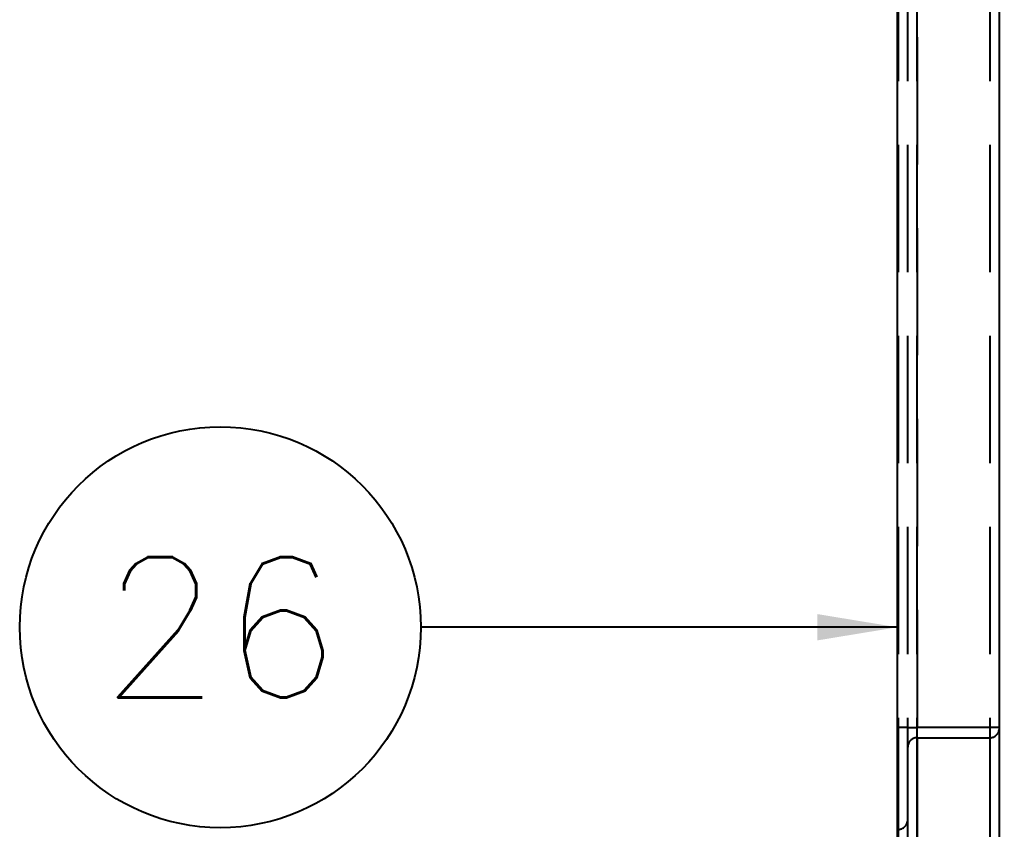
# Model space of a CAD drawing. Header units: metres. Extents: x 0 to 21025, y 0 to 14850.
# Drawn here: x 1855 to 2466, y 12304 to 12809 of the extents above; entities that cross this region are included whole.
import ezdxf
from ezdxf.enums import TextEntityAlignment as Align

# ---------------------------------------------------------------- set-up
doc = ezdxf.new("R2010")
doc.units = ezdxf.units.M
doc.header["$LTSCALE"] = 25
doc.linetypes.add('HIDDEN2', pattern=[4.7625, 3.175, -1.5875])
for name, color, linetype in [('18_COTAS', 7, 'Continuous'), ('GSB', 7, 'Continuous'), ('SDM', 7, 'Continuous'), ('SL4', 4, 'Continuous'), ('ST1', 7, 'HIDDEN2')]:
    doc.layers.add(name, color=color, linetype=linetype)
doc.styles.add('R140', font='simplex.shx', dxfattribs={"height": 3.5})
doc.styles.add('ROMANS', font='ROMANS.SHX')
doc.dimstyles.new('25___1-25', dxfattribs={"dimscale": 25, "dimtxt": 2.5, "dimasz": 2, "dimexe": 1.5, "dimexo": 1, "dimgap": 0.5, "dimtad": 1, "dimzin": 12, "dimtxsty": 'ROMANS', "dimcen": 0, "dimclrd": 256, "dimclre": 256, "dimclrt": 3, "dimazin": 3, "dimtfac": 1, "dimtmove": 0, "dimatfit": 0, "dimfxl": 1, "dimlwd": -1, "dimlwe": -1, "dimarcsym": 0})

# ---------------------------------------------------------------- blocks, each defined once
blk = doc.blocks.new('*D36')
at = {"layer": '18_COTAS', "transparency": 16777216}
for p, q in [((2058.56, 13184.68), (1109.47, 13184.68)), ((1146.97, 11742.68), (1146.97, 13134.68)), ((1756.96, 11692.68), (1109.47, 11692.68))]:
    blk.add_line(p, q, dxfattribs=at)
for points in [[(1138.64, 13134.68), (1155.3, 13134.68), (1146.97, 13184.68)], [(1138.64, 11742.68), (1155.3, 11742.68), (1146.97, 11692.68)]]:
    blk.add_solid(points, dxfattribs=at)
at = {"layer": 'Defpoints', "color": 0, "transparency": 16777216}
for p in [(1146.97, 13184.68), (2083.56, 13184.68), (1781.96, 11692.68)]:
    blk.add_point(p, dxfattribs=at)
at = {"layer": '18_COTAS', "color": 3, "transparency": 16777216, "insert": (1103.22, 12438.68), "char_height": 62.5, "attachment_point": 5, "rotation": 90, "style": 'ROMANS'}
blk.add_mtext('1492', dxfattribs=at)
blk = doc.blocks.new('INDICACAO_EIXO')
at = {"layer": 'GSB', "color": 3}
blk.add_circle((0, 0), 5, dxfattribs=at)

msp = doc.modelspace()

# ---------------------------------------------------------------- linework, layer by layer
at = {"layer": 'SL4'}
for p, q in [((2402.052, 11706.981), (2402.052, 13042.681)), ((2465.552, 11706.981), (2465.552, 13042.681))]:
    msp.add_line(p, q, dxfattribs=at)
at = {"layer": 'ST1'}
for p, q in [((2414.252, 11699.031), (2414.252, 13036.331)), ((2414.252, 13036.331), (2414.252, 12367.681)), ((2459.702, 11699.031), (2459.702, 13036.331)), ((2408.402, 11699.031), (2408.402, 13030.481)), ((2402.552, 11699.031), (2402.552, 12979.181)), ((2408.402, 12367.681), (2402.052, 12367.681)), ((2408.402, 12355.481), (2408.402, 12367.681)), ((2408.402, 12367.681), (2414.252, 12367.681)), ((2414.252, 12361.331), (2414.252, 12367.681)), ((2465.552, 12367.681), (2414.252, 12367.681)), ((2414.252, 12361.331), (2459.702, 12361.331)), ((2414.252, 12361.331), (2414.252, 11699.031))]:
    msp.add_line(p, q, dxfattribs=at)
for centre, start, end in [((2459.702, 12367.181), 270, 0), ((2414.252, 12355.481), 90, 180), ((2402.552, 12310.031), 270, 0)]:
    msp.add_arc(centre, 5.85, start, end, dxfattribs=at)

# ---------------------------------------------------------------- block references
at = {"layer": 'GSB'}
ref = msp.add_blockref('INDICACAO_EIXO', (1979.887, 12430.224), dxfattribs=dict(at, xscale=24.99999999999972, yscale=24.99999999999972, zscale=24.99999999999972))
ref.add_attrib('EIXO', '26', dxfattribs={"color": 4, "height": 87.5, "style": 'R140'}).set_placement((1979.887, 12430.224), align=Align.MIDDLE_CENTER)

# ---------------------------------------------------------------- dimensions: what is measured, and where the dimension line sits
at = {"layer": '18_COTAS'}
dim = msp.add_linear_dim(base=(1146.971, 13184.681), p1=(1781.96, 11692.681), p2=(2083.564, 13184.681), angle=90, dimstyle='25___1-25', dxfattribs=at)
dim.commit()
dim.dimension.update_dxf_attribs({"geometry": '*D36', "text_midpoint": (1146.971, 12438.681), "dimtype": 160})

# ---------------------------------------------------------------- leaders
at = {"layer": 'SDM'}
msp.add_leader([(2401.959, 12430.224), (2104.887, 12430.224)], dimstyle='25___1-25', override={"dimgap": 0.5, "dimtad": 0}, dxfattribs=at)

doc.saveas('drawing.dxf')
